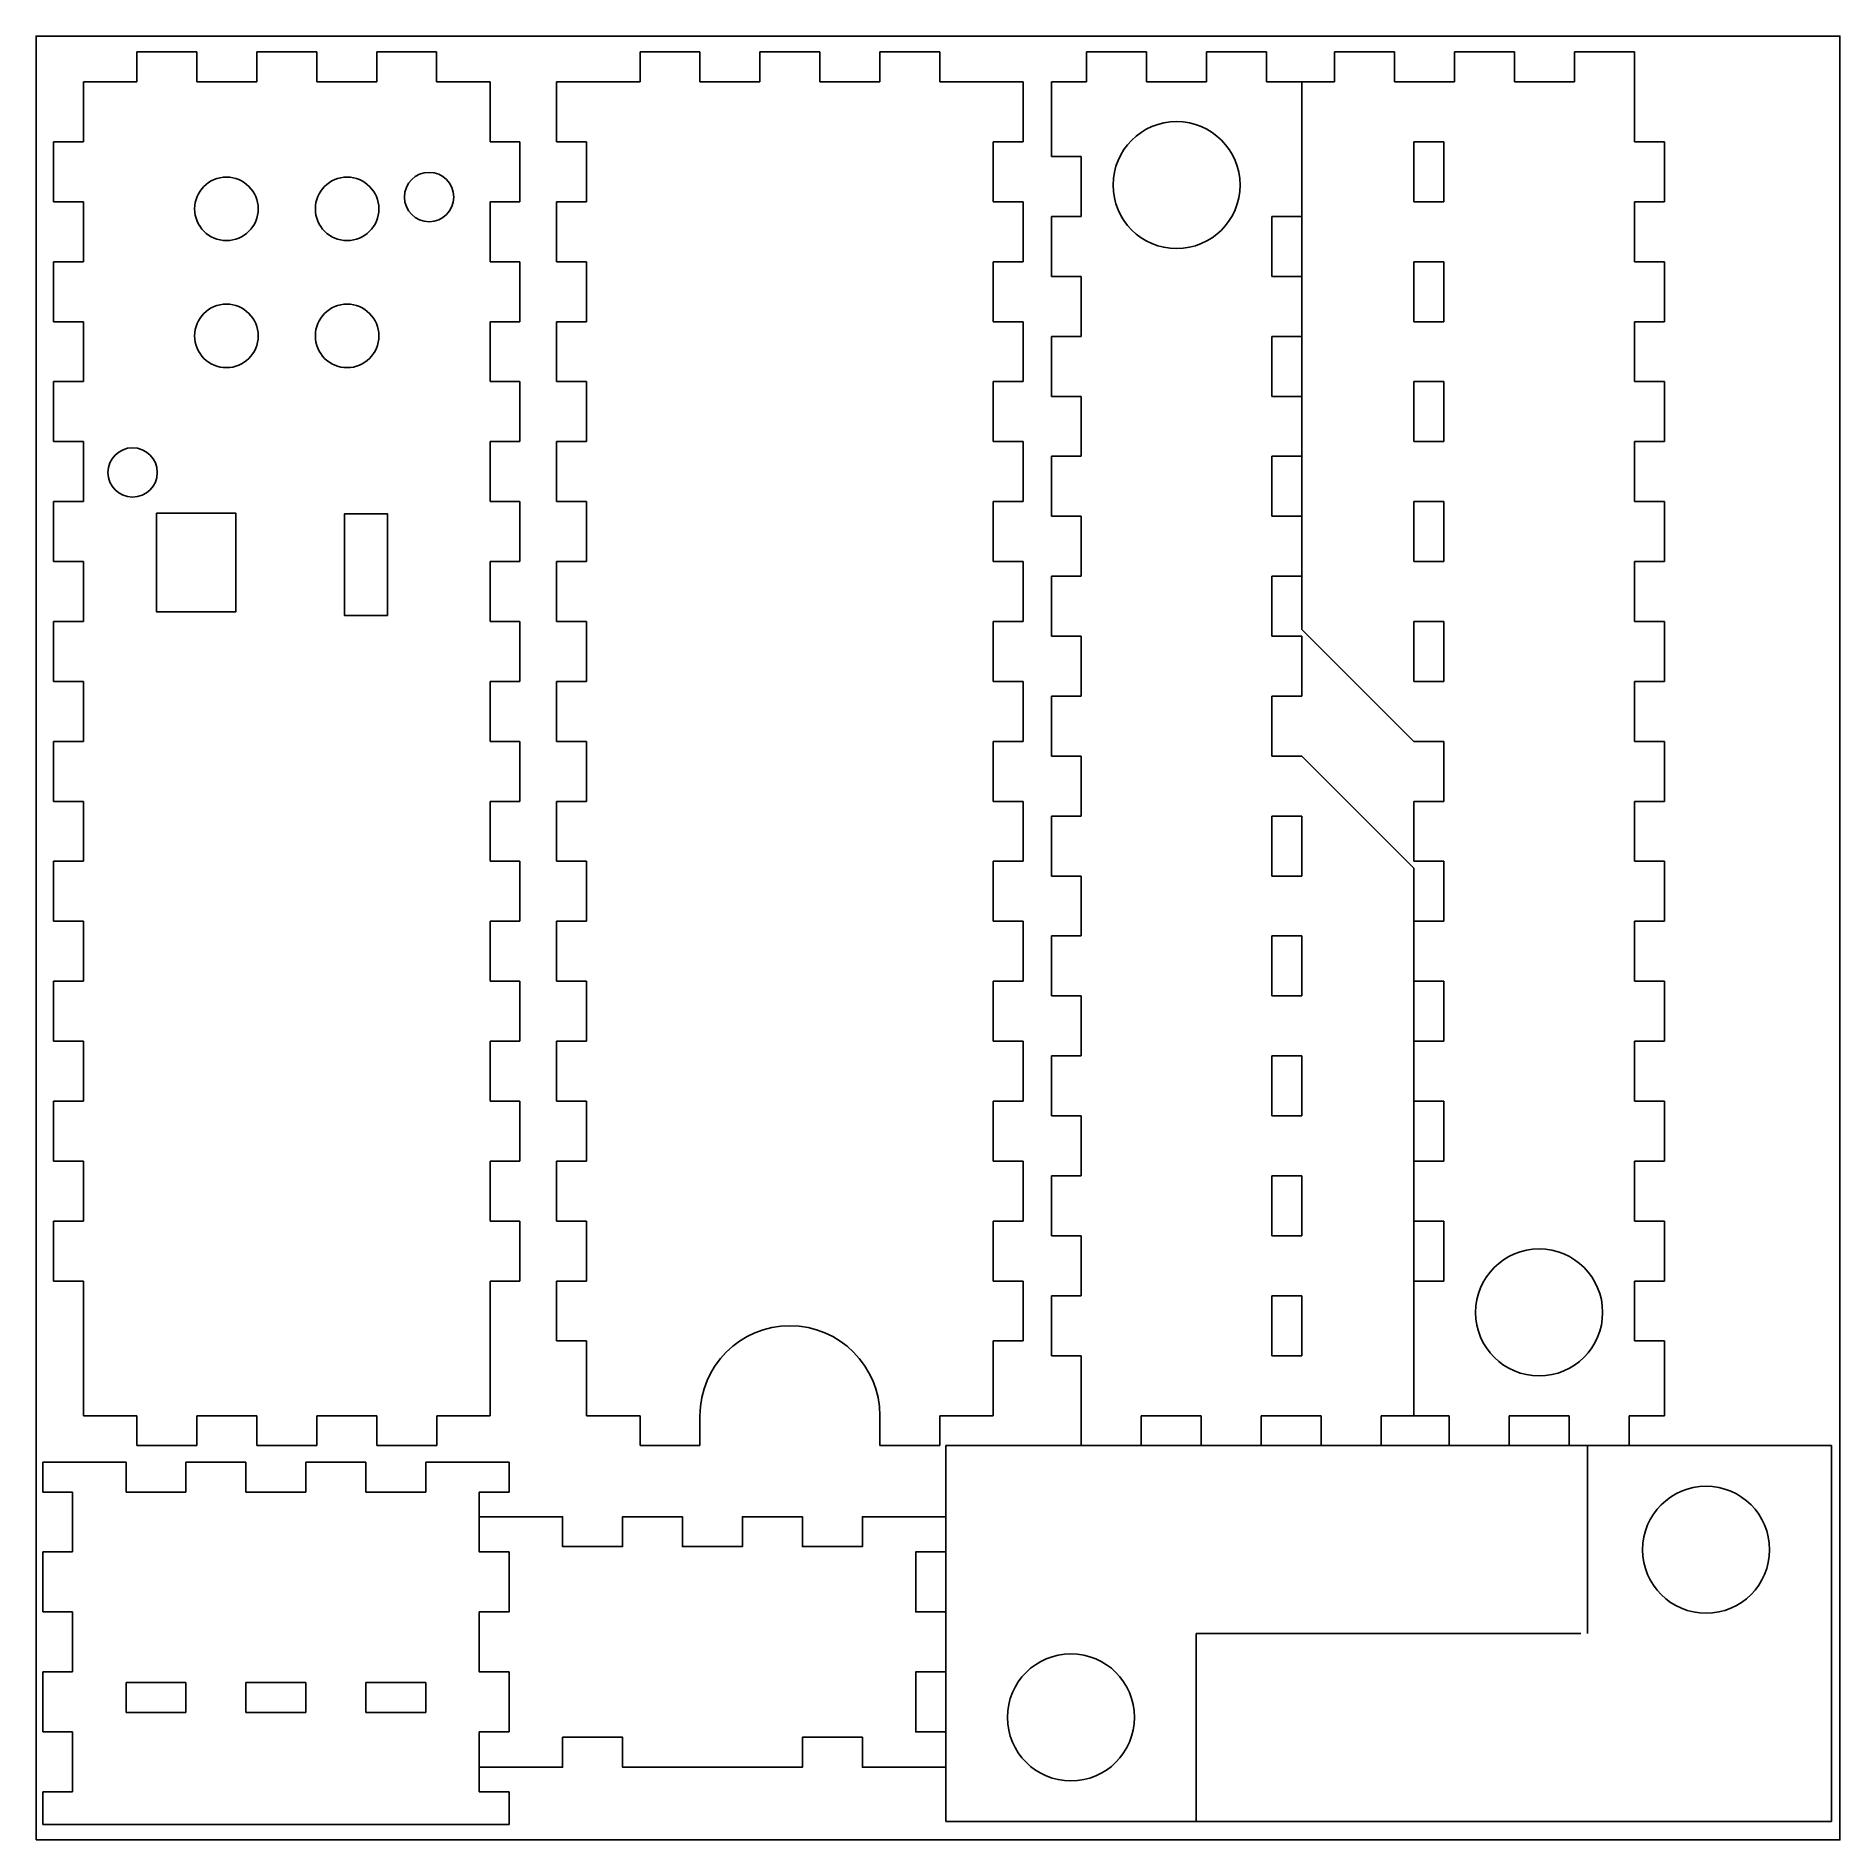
# Model space of a CAD drawing. Header units: inches. Extents: x 23.97 to 31.07, y -1.15 to 5.95.
import ezdxf

# ---------------------------------------------------------------- set-up
doc = ezdxf.new("R2010")
doc.units = ezdxf.units.IN
doc.header["$MEASUREMENT"] = 0

msp = doc.modelspace()

# ---------------------------------------------------------------- linework, layer by layer
for p, q in [((24.601, 5.89), (24.365, 5.89)), ((24.365, 5.89), (24.365, 5.772)), ((24.601, 5.772), (24.601, 5.89)), ((25.073, 5.89), (24.837, 5.89)), ((24.837, 5.89), (24.837, 5.772)), ((25.073, 5.772), (25.073, 5.89)), ((25.545, 5.89), (25.309, 5.89)), ((25.309, 5.89), (25.309, 5.772)), ((25.545, 5.772), (25.545, 5.89)), ((26.3454, 5.772), (26.3454, 5.89)), ((26.3454, 5.89), (26.5814, 5.89)), ((26.5814, 5.89), (26.5814, 5.772)), ((26.8174, 5.772), (26.8174, 5.89)), ((26.8174, 5.89), (27.0534, 5.89)), ((27.0534, 5.89), (27.0534, 5.772)), ((27.2894, 5.772), (27.2894, 5.89)), ((27.2894, 5.89), (27.5254, 5.89)), ((27.5254, 5.89), (27.5254, 5.772)), ((28.3394, 5.89), (28.1034, 5.89)), ((28.1034, 5.89), (28.1034, 5.772)), ((28.3394, 5.772), (28.3394, 5.89)), ((28.8114, 5.89), (28.5754, 5.89)), ((28.5754, 5.89), (28.5754, 5.772)), ((28.8114, 5.772), (28.8114, 5.89)), ((29.0794, 5.772), (29.0794, 5.89)), ((29.0794, 5.89), (29.3154, 5.89)), ((29.3154, 5.89), (29.3154, 5.772)), ((29.5514, 5.772), (29.5514, 5.89)), ((29.5514, 5.89), (29.7874, 5.89)), ((29.7874, 5.89), (29.7874, 5.772)), ((30.0234, 5.772), (30.0234, 5.89)), ((30.0234, 5.89), (30.2594, 5.89)), ((30.2594, 5.89), (30.2594, 5.772)), ((24.155, 5.772), (24.155, 5.536)), ((24.365, 5.772), (24.155, 5.772)), ((24.155, 5.772), (24.155, 5.536)), ((24.837, 5.772), (24.601, 5.772)), ((25.309, 5.772), (25.073, 5.772)), ((25.755, 5.772), (25.545, 5.772)), ((25.755, 5.772), (25.755, 5.536)), ((25.755, 5.536), (25.755, 5.772)), ((26.0173, 5.536), (26.0173, 5.772)), ((26.0173, 5.772), (26.3454, 5.772)), ((26.5814, 5.772), (26.8174, 5.772)), ((27.0534, 5.772), (27.2894, 5.772)), ((27.8535, 5.772), (27.5254, 5.772)), ((27.8535, 5.536), (27.8535, 5.772)), ((27.9644, 5.478), (27.9644, 5.772)), ((27.9644, 5.772), (28.1034, 5.772)), ((28.5754, 5.772), (28.3394, 5.772)), ((28.8114, 5.772), (28.9504, 5.772)), ((29.0794, 5.772), (28.9504, 5.772)), ((28.9504, 5.772), (28.9504, 3.617)), ((28.9504, 5.242), (28.9504, 5.772)), ((30.2594, 5.536), (30.2594, 5.772)), ((30.2594, 5.772), (30.2594, 5.536)), ((24.155, 5.536), (24.037, 5.536)), ((24.037, 5.536), (24.037, 5.3)), ((25.755, 5.536), (25.873, 5.536)), ((25.873, 5.536), (25.873, 5.3)), ((26.0173, 5.536), (26.1353, 5.536)), ((26.1353, 5.536), (26.1353, 5.3)), ((27.8535, 5.536), (27.7355, 5.536)), ((27.7355, 5.536), (27.7355, 5.3)), ((28.0824, 5.478), (27.9644, 5.478)), ((29.3914, 5.536), (29.5094, 5.536)), ((29.3914, 5.536), (29.3914, 5.3)), ((29.5094, 5.536), (29.5094, 5.3)), ((30.2594, 5.536), (30.3774, 5.536)), ((30.3774, 5.536), (30.3774, 5.3)), ((24.037, 5.3), (24.155, 5.3)), ((24.155, 5.3), (24.155, 5.064)), ((25.873, 5.3), (25.755, 5.3)), ((25.755, 5.3), (25.755, 5.064)), ((26.1353, 5.3), (26.0173, 5.3)), ((27.7355, 5.3), (27.8535, 5.3)), ((29.5094, 5.3), (29.3914, 5.3)), ((30.3774, 5.3), (30.2594, 5.3)), ((27.9644, 5.006), (27.9644, 5.242)), ((27.9644, 5.242), (28.0824, 5.242)), ((28.8324, 5.006), (28.8324, 5.242)), ((28.8324, 5.242), (28.9504, 5.242)), ((24.155, 5.064), (24.037, 5.064)), ((24.037, 5.064), (24.037, 4.828)), ((25.755, 5.064), (25.873, 5.064)), ((25.873, 5.064), (25.873, 4.828)), ((26.0173, 5.064), (26.1353, 5.064)), ((26.1353, 5.064), (26.1353, 4.828)), ((27.8535, 5.064), (27.7355, 5.064)), ((27.7355, 5.064), (27.7355, 4.828)), ((29.3914, 5.064), (29.5094, 5.064)), ((29.3914, 5.064), (29.3914, 4.828)), ((29.5094, 5.064), (29.5094, 4.828)), ((30.2594, 5.064), (30.3774, 5.064)), ((30.3774, 5.064), (30.3774, 4.828)), ((28.0824, 5.006), (27.9644, 5.006)), ((28.9504, 5.006), (28.8324, 5.006)), ((28.9504, 4.77), (28.9504, 5.006)), ((24.037, 4.828), (24.155, 4.828)), ((24.155, 4.828), (24.155, 4.592)), ((25.873, 4.828), (25.755, 4.828)), ((25.755, 4.828), (25.755, 4.592)), ((26.1353, 4.828), (26.0173, 4.828)), ((27.7355, 4.828), (27.8535, 4.828)), ((29.5094, 4.828), (29.3914, 4.828)), ((30.3774, 4.828), (30.2594, 4.828)), ((27.9644, 4.534), (27.9644, 4.77)), ((27.9644, 4.77), (28.0824, 4.77)), ((28.8324, 4.534), (28.8324, 4.77)), ((28.8324, 4.77), (28.9504, 4.77)), ((24.155, 4.592), (24.037, 4.592)), ((24.037, 4.592), (24.037, 4.356)), ((25.755, 4.592), (25.873, 4.592)), ((25.873, 4.592), (25.873, 4.356)), ((26.0173, 4.592), (26.1353, 4.592)), ((26.1353, 4.592), (26.1353, 4.356)), ((27.8535, 4.592), (27.7355, 4.592)), ((27.7355, 4.592), (27.7355, 4.356)), ((29.3914, 4.592), (29.5094, 4.592)), ((29.3914, 4.592), (29.3914, 4.356)), ((29.5094, 4.592), (29.5094, 4.356)), ((30.2594, 4.592), (30.3774, 4.592)), ((30.3774, 4.592), (30.3774, 4.356)), ((28.0824, 4.534), (27.9644, 4.534)), ((28.0824, 4.298), (28.0824, 4.534)), ((28.9504, 4.534), (28.8324, 4.534)), ((28.9504, 4.298), (28.9504, 4.534)), ((24.155, 4.356), (24.037, 4.356)), ((24.037, 4.356), (24.155, 4.356)), ((24.155, 4.12), (24.155, 4.356)), ((25.755, 4.12), (25.755, 4.356)), ((25.755, 4.356), (25.873, 4.356)), ((25.873, 4.356), (25.755, 4.356)), ((26.1353, 4.356), (26.0173, 4.356)), ((27.7355, 4.356), (27.8535, 4.356)), ((29.5094, 4.356), (29.3914, 4.356)), ((30.3774, 4.356), (30.2594, 4.356)), ((30.3774, 4.356), (30.2594, 4.356)), ((27.9644, 4.062), (27.9644, 4.298)), ((27.9644, 4.298), (28.0824, 4.298)), ((28.8324, 4.062), (28.8324, 4.298)), ((28.8324, 4.298), (28.9504, 4.298)), ((24.037, 3.884), (24.037, 4.12)), ((24.037, 4.12), (24.155, 4.12)), ((25.873, 4.12), (25.755, 4.12)), ((25.873, 3.884), (25.873, 4.12)), ((26.0173, 4.12), (26.1353, 4.12)), ((26.1353, 4.12), (26.1353, 3.884)), ((27.8535, 4.12), (27.7355, 4.12)), ((27.7355, 4.12), (27.7355, 3.884)), ((29.3914, 4.12), (29.5094, 4.12)), ((29.3914, 4.12), (29.3914, 3.884)), ((29.5094, 4.12), (29.5094, 3.884)), ((30.2594, 4.12), (30.3774, 4.12)), ((30.3774, 4.12), (30.3774, 3.884)), ((28.0824, 4.062), (27.9644, 4.062)), ((28.9504, 4.062), (28.8324, 4.062)), ((28.9504, 3.826), (28.9504, 4.062)), ((24.155, 3.884), (24.037, 3.884)), ((24.155, 3.648), (24.155, 3.884)), ((25.755, 3.648), (25.755, 3.884)), ((25.755, 3.884), (25.873, 3.884)), ((26.1353, 3.884), (26.0173, 3.884)), ((27.7355, 3.884), (27.8535, 3.884)), ((29.5094, 3.884), (29.3914, 3.884)), ((30.3774, 3.884), (30.2594, 3.884)), ((30.2594, 3.884), (30.2594, 3.648)), ((27.9644, 3.59), (27.9644, 3.826)), ((27.9644, 3.826), (28.0824, 3.826)), ((27.9644, 3.826), (28.0824, 3.826)), ((28.8324, 3.59), (28.8324, 3.826)), ((28.8324, 3.826), (28.9504, 3.826)), ((28.8324, 3.826), (28.9504, 3.826)), ((24.037, 3.412), (24.037, 3.648)), ((24.037, 3.648), (24.155, 3.648)), ((25.873, 3.648), (25.755, 3.648)), ((25.873, 3.412), (25.873, 3.648)), ((26.0173, 3.648), (26.1353, 3.648)), ((26.1353, 3.648), (26.1353, 3.412)), ((27.8535, 3.648), (27.7355, 3.648)), ((27.7355, 3.648), (27.7355, 3.412)), ((29.3914, 3.648), (29.5094, 3.648)), ((29.3914, 3.648), (29.3914, 3.412)), ((29.5094, 3.648), (29.5094, 3.412)), ((30.2594, 3.648), (30.3774, 3.648)), ((30.3774, 3.648), (30.3774, 3.412)), ((28.0824, 3.59), (27.9644, 3.59)), ((28.9504, 3.59), (28.8324, 3.59)), ((28.9504, 3.617), (29.3914, 3.176)), ((28.9504, 3.354), (28.9504, 3.59)), ((24.155, 3.412), (24.037, 3.412)), ((24.155, 3.176), (24.155, 3.412)), ((25.755, 3.176), (25.755, 3.412)), ((25.755, 3.412), (25.873, 3.412)), ((26.1353, 3.412), (26.0173, 3.412)), ((27.7355, 3.412), (27.8535, 3.412)), ((29.5094, 3.412), (29.3914, 3.412)), ((30.3774, 3.412), (30.2594, 3.412)), ((27.9644, 3.118), (27.9644, 3.354)), ((27.9644, 3.354), (28.0824, 3.354)), ((28.8324, 3.118), (28.8324, 3.354)), ((28.8324, 3.354), (28.9504, 3.354)), ((24.037, 2.94), (24.037, 3.176)), ((24.037, 3.176), (24.155, 3.176)), ((25.873, 3.176), (25.755, 3.176)), ((25.873, 2.94), (25.873, 3.176)), ((26.0173, 3.176), (26.1353, 3.176)), ((26.1353, 3.176), (26.1353, 2.94)), ((27.8535, 3.176), (27.7355, 3.176)), ((27.7355, 3.176), (27.7355, 2.94)), ((29.3914, 3.176), (29.5094, 3.176)), ((29.5094, 3.176), (29.5094, 2.94)), ((30.2594, 3.176), (30.3774, 3.176)), ((30.3774, 3.176), (30.3774, 2.94)), ((28.0824, 3.118), (27.9644, 3.118)), ((28.9504, 3.118), (28.8324, 3.118)), ((29.3914, 2.677), (28.9504, 3.118)), ((24.155, 2.94), (24.037, 2.94)), ((24.155, 2.704), (24.155, 2.94)), ((25.755, 2.704), (25.755, 2.94)), ((25.755, 2.94), (25.873, 2.94)), ((26.1353, 2.94), (26.0173, 2.94)), ((27.7355, 2.94), (27.8535, 2.94)), ((29.5094, 2.94), (29.3914, 2.94)), ((29.3914, 2.94), (29.3914, 2.704)), ((30.3774, 2.94), (30.2594, 2.94)), ((27.9644, 2.646), (27.9644, 2.882)), ((27.9644, 2.882), (28.0824, 2.882)), ((28.8324, 2.646), (28.8324, 2.882)), ((28.8324, 2.882), (28.9504, 2.882)), ((28.9504, 2.646), (28.9504, 2.882)), ((24.037, 2.468), (24.037, 2.704)), ((24.037, 2.704), (24.155, 2.704)), ((25.873, 2.704), (25.755, 2.704)), ((25.873, 2.468), (25.873, 2.704)), ((26.0173, 2.704), (26.1353, 2.704)), ((26.1353, 2.704), (26.1353, 2.468)), ((27.8535, 2.704), (27.7355, 2.704)), ((27.7355, 2.704), (27.7355, 2.468)), ((29.3914, 2.704), (29.5094, 2.704)), ((29.5094, 2.704), (29.5094, 2.468)), ((30.2594, 2.704), (30.3774, 2.704)), ((30.3774, 2.704), (30.3774, 2.468)), ((28.0824, 2.646), (27.9644, 2.646)), ((28.0824, 2.41), (28.0824, 2.646)), ((28.9504, 2.646), (28.8324, 2.646)), ((29.3914, 0.522), (29.3914, 2.677)), ((24.155, 2.468), (24.037, 2.468)), ((24.037, 2.468), (24.155, 2.468)), ((24.155, 2.232), (24.155, 2.468)), ((25.873, 2.468), (25.755, 2.468)), ((25.755, 2.468), (25.873, 2.468)), ((25.755, 2.232), (25.755, 2.468)), ((26.1353, 2.468), (26.0173, 2.468)), ((27.7355, 2.468), (27.8535, 2.468)), ((29.5094, 2.468), (29.3914, 2.468)), ((29.5094, 2.468), (29.3914, 2.468)), ((29.3914, 2.468), (29.3914, 2.232)), ((30.3774, 2.468), (30.2594, 2.468)), ((30.3774, 2.468), (30.2594, 2.468)), ((27.9644, 2.174), (27.9644, 2.41)), ((27.9644, 2.41), (28.0824, 2.41)), ((28.8324, 2.174), (28.8324, 2.41)), ((28.8324, 2.41), (28.9504, 2.41)), ((28.9504, 2.174), (28.9504, 2.41)), ((24.037, 1.996), (24.037, 2.232)), ((24.037, 2.232), (24.155, 2.232)), ((25.873, 2.232), (25.755, 2.232)), ((25.873, 1.996), (25.873, 2.232)), ((26.0173, 2.232), (26.1353, 2.232)), ((26.1353, 2.232), (26.1353, 1.996)), ((27.8535, 2.232), (27.7355, 2.232)), ((27.7355, 2.232), (27.7355, 1.996)), ((29.3914, 2.232), (29.5094, 2.232)), ((29.5094, 2.232), (29.5094, 1.996)), ((30.2594, 2.232), (30.3774, 2.232)), ((30.3774, 2.232), (30.3774, 1.996)), ((28.0824, 2.174), (27.9644, 2.174)), ((28.9504, 2.174), (28.8324, 2.174)), ((24.155, 1.996), (24.037, 1.996)), ((24.155, 1.76), (24.155, 1.996)), ((25.755, 1.76), (25.755, 1.996)), ((25.755, 1.996), (25.873, 1.996)), ((26.1353, 1.996), (26.0173, 1.996)), ((27.7355, 1.996), (27.8535, 1.996)), ((29.5094, 1.996), (29.3914, 1.996)), ((29.3914, 1.996), (29.3914, 1.76)), ((30.3774, 1.996), (30.2594, 1.996)), ((30.2594, 1.996), (30.2594, 1.76)), ((27.9644, 1.702), (27.9644, 1.938)), ((27.9644, 1.938), (28.0824, 1.938)), ((27.9644, 1.938), (28.0824, 1.938)), ((28.8324, 1.702), (28.8324, 1.938)), ((28.8324, 1.938), (28.9504, 1.938)), ((28.9504, 1.702), (28.9504, 1.938)), ((24.037, 1.524), (24.037, 1.76)), ((24.037, 1.76), (24.155, 1.76)), ((25.873, 1.76), (25.755, 1.76)), ((25.873, 1.524), (25.873, 1.76)), ((26.0173, 1.76), (26.1353, 1.76)), ((26.1353, 1.76), (26.1353, 1.524)), ((27.8535, 1.76), (27.7355, 1.76)), ((27.7355, 1.76), (27.7355, 1.524)), ((29.3914, 1.76), (29.5094, 1.76)), ((29.5094, 1.76), (29.5094, 1.524)), ((30.2594, 1.76), (30.3774, 1.76)), ((30.3774, 1.76), (30.3774, 1.524)), ((28.0824, 1.702), (27.9644, 1.702)), ((28.9504, 1.702), (28.8324, 1.702)), ((24.155, 1.524), (24.037, 1.524)), ((24.155, 1.288), (24.155, 1.524)), ((25.755, 1.288), (25.755, 1.524)), ((25.755, 1.524), (25.873, 1.524)), ((26.1353, 1.524), (26.0173, 1.524)), ((27.7355, 1.524), (27.8535, 1.524)), ((29.5094, 1.524), (29.3914, 1.524)), ((29.3914, 1.524), (29.3914, 1.288)), ((30.3774, 1.524), (30.2594, 1.524)), ((27.9644, 1.23), (27.9644, 1.466)), ((27.9644, 1.466), (28.0824, 1.466)), ((28.8324, 1.23), (28.8324, 1.466)), ((28.8324, 1.466), (28.9504, 1.466)), ((28.9504, 1.23), (28.9504, 1.466)), ((24.037, 1.052), (24.037, 1.288)), ((24.037, 1.288), (24.155, 1.288)), ((25.873, 1.288), (25.755, 1.288)), ((25.873, 1.052), (25.873, 1.288)), ((26.0173, 1.288), (26.1353, 1.288)), ((26.1353, 1.288), (26.1353, 1.052)), ((27.8535, 1.288), (27.7355, 1.288)), ((27.7355, 1.288), (27.7355, 1.052)), ((29.3914, 1.288), (29.5094, 1.288)), ((29.5094, 1.288), (29.5094, 1.052)), ((30.2594, 1.288), (30.3774, 1.288)), ((30.3774, 1.288), (30.3774, 1.052)), ((28.0824, 1.23), (27.9644, 1.23)), ((28.9504, 1.23), (28.8324, 1.23)), ((24.155, 1.052), (24.037, 1.052)), ((24.155, 0.522), (24.155, 1.052)), ((24.155, 0.816), (24.155, 1.052)), ((25.755, 0.522), (25.755, 1.052)), ((25.755, 1.052), (25.873, 1.052)), ((25.755, 0.816), (25.755, 1.052)), ((26.1353, 1.052), (26.0173, 1.052)), ((27.7355, 1.052), (27.8535, 1.052)), ((27.9644, 0.758), (27.9644, 0.994)), ((27.9644, 0.994), (28.0824, 0.994)), ((28.8324, 0.758), (28.8324, 0.994)), ((28.8324, 0.994), (28.9504, 0.994)), ((28.9504, 0.758), (28.9504, 0.994)), ((29.5094, 1.052), (29.3914, 1.052)), ((29.3914, 1.052), (29.3914, 0.522)), ((30.3774, 1.052), (30.2594, 1.052)), ((26.0173, 0.816), (26.1353, 0.816)), ((26.1353, 0.816), (26.1353, 0.522)), ((27.8535, 0.816), (27.7355, 0.816)), ((27.7355, 0.816), (27.7355, 0.522)), ((30.2594, 0.816), (30.3774, 0.816)), ((30.3774, 0.816), (30.3774, 0.522)), ((28.0824, 0.758), (27.9644, 0.758)), ((28.0824, 0.758), (28.0824, 0.522)), ((28.0824, 0.522), (28.0824, 0.758)), ((28.9504, 0.758), (28.8324, 0.758)), ((24.3651, 0.522), (24.155, 0.522)), ((24.3651, 0.404), (24.3651, 0.522)), ((24.6011, 0.522), (24.8371, 0.522)), ((24.8371, 0.522), (24.6011, 0.522)), ((24.6011, 0.522), (24.6011, 0.404)), ((24.8371, 0.404), (24.8371, 0.522)), ((25.0731, 0.522), (25.3091, 0.522)), ((25.3091, 0.522), (25.0731, 0.522)), ((25.0731, 0.522), (25.0731, 0.404)), ((25.3091, 0.404), (25.3091, 0.522)), ((25.7552, 0.522), (25.5451, 0.522)), ((25.5451, 0.522), (25.5451, 0.404)), ((26.3454, 0.522), (26.1353, 0.522)), ((26.3454, 0.522), (26.3454, 0.404)), ((26.5814, 0.404), (26.5814, 0.522)), ((27.2894, 0.522), (27.2894, 0.404)), ((27.5254, 0.404), (27.5254, 0.522)), ((27.5254, 0.522), (27.7355, 0.522)), ((28.0824, 0.404), (28.0824, 0.522)), ((28.3184, 0.522), (28.3184, 0.404)), ((28.5544, 0.404), (28.5544, 0.522)), ((28.7904, 0.522), (28.7904, 0.404)), ((29.0264, 0.404), (29.0264, 0.522)), ((29.2624, 0.522), (29.3914, 0.522)), ((29.2624, 0.522), (29.2624, 0.404)), ((29.5304, 0.522), (29.3914, 0.522)), ((29.5304, 0.522), (29.5304, 0.404)), ((29.7664, 0.404), (29.7664, 0.522)), ((29.7664, 0.522), (30.0024, 0.522)), ((30.0024, 0.522), (30.0024, 0.404)), ((30.2384, 0.404), (30.2384, 0.522)), ((30.3774, 0.522), (30.2384, 0.522)), ((24.6011, 0.404), (24.3651, 0.404)), ((25.0731, 0.404), (24.8371, 0.404)), ((25.5451, 0.404), (25.3091, 0.404)), ((26.3454, 0.404), (26.5814, 0.404)), ((27.2894, 0.404), (27.5254, 0.404)), ((27.5486, -1.075), (27.5486, 0.404)), ((27.5486, 0.404), (30.0486, 0.404)), ((30.0486, 0.404), (31.0346, 0.404)), ((30.0746, -0.3355), (30.0746, 0.404)), ((31.0346, 0.404), (31.0346, -1.075)), ((24.3223, 0.3394), (23.9943, 0.3394)), ((24.0443, 0.3394), (23.9943, 0.3394)), ((23.9943, 0.2214), (23.9943, 0.3394)), ((24.3223, 0.3394), (24.3223, 0.2214)), ((24.5583, 0.2214), (24.5583, 0.3394)), ((24.7943, 0.3394), (24.7943, 0.2214)), ((25.0303, 0.2214), (25.0303, 0.3394)), ((25.2663, 0.3394), (25.2663, 0.2214)), ((25.5023, 0.2214), (25.5023, 0.3394)), ((25.5023, 0.3394), (25.8304, 0.3394)), ((25.7804, 0.3394), (25.8304, 0.3394)), ((25.8304, 0.2214), (25.8304, 0.3394)), ((24.1123, 0.2214), (23.9943, 0.2214)), ((24.1123, -0.0146), (24.1123, 0.2214)), ((24.3223, 0.2214), (24.5583, 0.2214)), ((24.7943, 0.2214), (25.0303, 0.2214)), ((25.2663, 0.2214), (25.5023, 0.2214)), ((25.7124, 0.2214), (25.8304, 0.2214)), ((25.7124, 0.2214), (25.7124, 0.1244)), ((23.9943, -0.2506), (23.9943, -0.0146)), ((23.9943, -0.0146), (24.1123, -0.0146)), ((24.1123, -0.2506), (23.9943, -0.2506)), ((24.1123, -0.2506), (23.9943, -0.2506)), ((24.1123, -0.4866), (24.1123, -0.2506)), ((28.5346, -1.075), (28.5346, -0.3355)), ((28.5346, -0.3355), (30.0486, -0.3355)), ((23.9943, -0.7226), (23.9943, -0.4866)), ((23.9943, -0.4866), (24.1123, -0.4866)), ((24.3223, -0.5286), (24.3223, -0.6466)), ((24.3223, -0.5286), (24.5583, -0.5286)), ((24.5583, -0.6466), (24.5583, -0.5286)), ((24.7943, -0.5286), (24.7943, -0.6466)), ((24.7943, -0.5286), (25.0303, -0.5286)), ((25.0303, -0.6466), (25.0303, -0.5286)), ((25.2663, -0.5286), (25.2663, -0.6466)), ((25.2663, -0.5286), (25.5023, -0.5286)), ((25.5023, -0.6466), (25.5023, -0.5286)), ((24.3223, -0.6466), (24.5583, -0.6466)), ((24.7943, -0.6466), (25.0303, -0.6466)), ((25.2663, -0.6466), (25.5023, -0.6466)), ((24.1123, -0.7226), (23.9943, -0.7226)), ((24.1123, -0.9586), (24.1123, -0.7226)), ((25.7124, -0.8616), (25.7124, -0.9586)), ((23.9943, -0.9586), (23.9943, -1.0876)), ((23.9943, -0.9586), (24.1123, -0.9586)), ((25.8304, -0.9586), (25.7124, -0.9586)), ((25.8304, -0.9586), (25.8304, -1.0876)), ((23.9943, -1.0876), (25.8304, -1.0876)), ((28.5346, -1.075), (27.5486, -1.075)), ((31.0346, -1.075), (28.5346, -1.075))]:
    msp.add_line(p, q)
for points in [[(23.9683, -1.1479), (31.0683, -1.1479), (31.0683, 5.9521), (23.9683, 5.9521)], [(24.4427, 4.0745), (24.7542, 4.0745), (24.7542, 3.6854), (24.4427, 3.6854)], [(25.352, 3.6716), (25.352, 4.0716), (25.182, 4.0716), (25.182, 3.6716)], [(25.8304, -0.7226), (25.8304, -0.4866), (25.7124, -0.4866), (25.7124, -0.2506), (25.8304, -0.2506), (25.8304, -0.0146), (25.7124, -0.0146), (25.7124, 0.1244), (26.0405, 0.1244), (26.0405, 0.0064), (26.2765, 0.0064), (26.2765, 0.1244), (26.5125, 0.1244), (26.5125, 0.0064), (26.7485, 0.0064), (26.7485, 0.1244), (26.9845, 0.1244), (26.9845, 0.0064), (27.2205, 0.0064), (27.2205, 0.1244), (27.5486, 0.1244), (27.5486, -0.0146), (27.4306, -0.0146), (27.4306, -0.2506), (27.5486, -0.2506), (27.5486, -0.4866), (27.4306, -0.4866), (27.4306, -0.7226), (27.5486, -0.7226), (27.5486, -0.8616), (27.2205, -0.8616), (27.2205, -0.7436), (26.9845, -0.7436), (26.9845, -0.8616), (26.2765, -0.8616), (26.2765, -0.7436), (26.0405, -0.7436), (26.0405, -0.8616), (25.7124, -0.8616), (25.7124, -0.7226)]]:
    msp.add_lwpolyline(points, close=True)
for points in [[(28.3394, 5.89), (28.1034, 5.89)], [(28.8114, 5.89), (28.5754, 5.89)], [(26.5814, 5.772), (26.8174, 5.772)], [(27.0534, 5.772), (27.2894, 5.772)], [(28.9504, 5.772), (28.9504, 5.242)], [(29.5514, 5.772), (29.3154, 5.772)], [(30.0234, 5.772), (29.7874, 5.772)], [(28.0824, 5.478), (28.0824, 5.242)], [(26.0173, 5.064), (26.0173, 5.3)], [(27.8535, 5.064), (27.8535, 5.3)], [(30.2594, 5.064), (30.2594, 5.3)], [(28.0824, 5.006), (28.0824, 4.77)], [(28.9504, 5.006), (28.9504, 4.77)], [(26.0173, 4.592), (26.0173, 4.828)], [(27.8535, 4.592), (27.8535, 4.828)], [(30.2594, 4.592), (30.2594, 4.828)], [(26.0173, 4.12), (26.0173, 4.356)], [(27.8535, 4.12), (27.8535, 4.356)], [(30.2594, 4.12), (30.2594, 4.356)], [(28.0824, 4.062), (28.0824, 3.826)], [(28.9504, 4.062), (28.9504, 3.826)], [(26.0173, 3.648), (26.0173, 3.884)], [(27.8535, 3.648), (27.8535, 3.884)], [(28.0824, 3.59), (28.0824, 3.354)], [(28.9504, 3.59), (28.9504, 3.354)], [(26.0173, 3.176), (26.0173, 3.412)], [(27.8535, 3.176), (27.8535, 3.412)], [(30.2594, 3.176), (30.2594, 3.412)], [(28.0824, 3.118), (28.0824, 2.882)], [(26.0173, 2.704), (26.0173, 2.94)], [(27.8535, 2.704), (27.8535, 2.94)], [(29.3914, 2.704), (29.3914, 2.94)], [(30.2594, 2.704), (30.2594, 2.94)], [(26.0173, 2.232), (26.0173, 2.468)], [(27.8535, 2.232), (27.8535, 2.468)], [(29.3914, 2.232), (29.3914, 2.468)], [(30.2594, 2.232), (30.2594, 2.468)], [(28.0824, 2.174), (28.0824, 1.938)], [(26.0173, 1.76), (26.0173, 1.996)], [(27.8535, 1.76), (27.8535, 1.996)], [(28.0824, 1.702), (28.0824, 1.466)], [(26.0173, 1.288), (26.0173, 1.524)], [(27.8535, 1.288), (27.8535, 1.524)], [(29.3914, 1.288), (29.3914, 1.524)], [(30.2594, 1.288), (30.2594, 1.524)], [(28.0824, 1.23), (28.0824, 0.994)], [(26.0173, 0.816), (26.0173, 1.052)], [(27.8535, 0.816), (27.8535, 1.052)], [(29.3914, 0.522), (29.3914, 1.052)], [(30.2594, 0.816), (30.2594, 1.052)], [(28.3184, 0.522), (28.5544, 0.522)], [(28.7904, 0.522), (29.0264, 0.522)], [(24.7943, 0.3394), (24.5583, 0.3394)], [(25.2663, 0.3394), (25.0303, 0.3394)], [(23.9943, -0.0146), (23.9943, -0.2506)], [(23.9943, -0.4866), (23.9943, -0.7226)]]:
    msp.add_lwpolyline(points)
for centre, radius in [((28.4574, 5.3656), 0.25), ((24.7175, 5.272), 0.125), ((25.1925, 5.272), 0.125), ((25.5153, 5.3185), 0.0971), ((24.7175, 4.772), 0.125), ((25.1925, 4.772), 0.125), ((24.3483, 4.2344), 0.0971), ((29.8844, 0.9284), 0.25), ((30.5416, -0.0055), 0.25), ((28.0416, -0.6654), 0.25)]:
    msp.add_circle(centre, radius)
msp.add_arc((26.9354, 0.522), 0.354, 0, 180)

doc.saveas('drawing.dxf')
